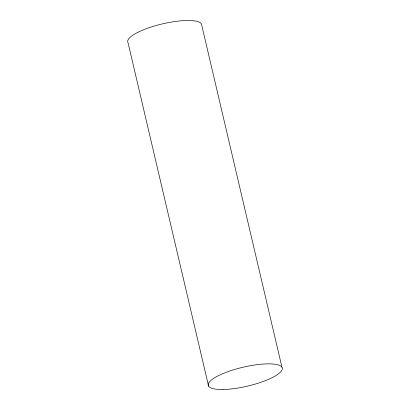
<?xml version="1.0" encoding="UTF-8"?>
<svg xmlns="http://www.w3.org/2000/svg" width="410" height="410" viewBox="0 0 410 410"><rect width="100%" height="100%" fill="white"/><g stroke="black" fill="none" stroke-linecap="round" stroke-linejoin="round"><path stroke-width="0.61" d="M281.957 367.257L201.423 23.898A37.997 9.707 -13.2 0 0 159.49 24.61A37.997 9.707 -13.2 0 0 128.043 42.742L208.577 386.102M223.03 389.5A37.997 9.707 -13.2 0 0 282.059 369.835A37.997 9.707 -13.2 0 0 230.712 370.707A37.997 9.707 -13.2 0 0 223.03 389.5"/></g></svg>
